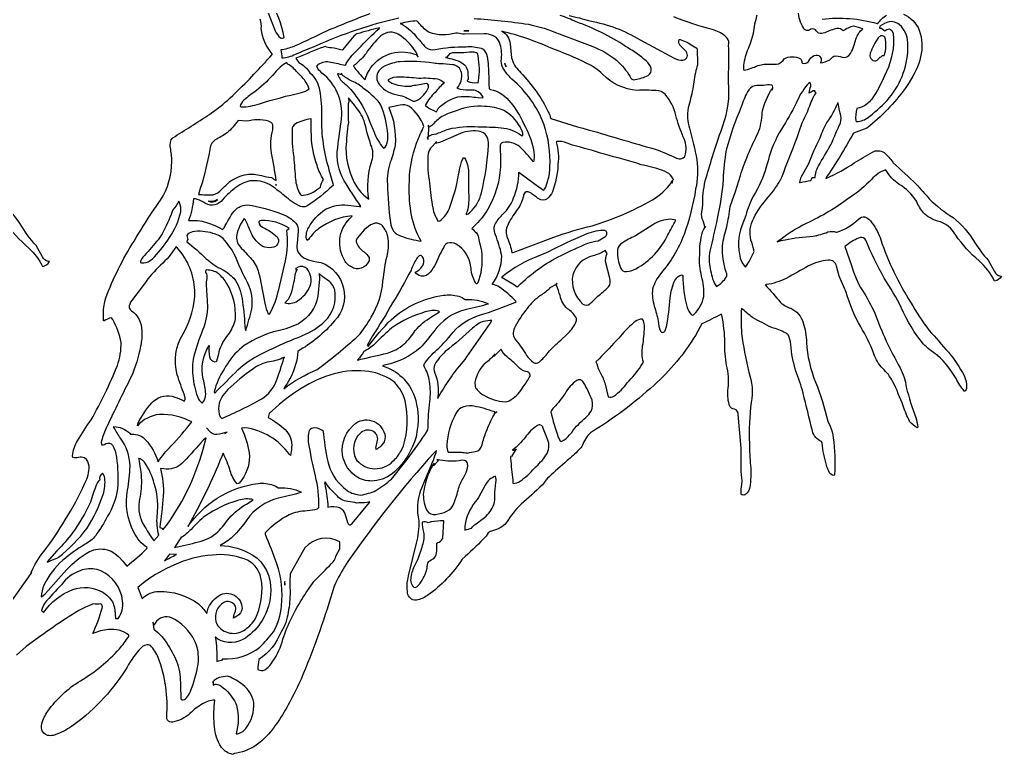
# Model space of a CAD drawing. Extents: x 0.8 to 44.8, y 1.2 to 29.5.
# Drawn here: x 22.09 to 42.13, y 1.2 to 16.2 of the extents above; entities that cross this region are included whole.
import ezdxf

# ---------------------------------------------------------------- set-up
doc = ezdxf.new("R2010")
doc.units = 0
doc.linetypes.add('0', pattern=[0])
doc.layers.add('1', color=7, linetype='0')

msp = doc.modelspace()

# ---------------------------------------------------------------- linework, layer by layer
at = {"layer": '1'}
for points in [[(27.306793, 15.972607, 0.133171), (27.411934, 15.826618, 0.25001), (27.490814, 15.835712, 0.097294), (27.187286, 16.597885, -0.078379), (26.938416, 17.164356), (26.910759, 17.145439, 0.233137), (26.895439, 16.833698, 0.0748), (27.074631, 16.497025, -0.066886), (27.207535, 16.212463)], [(30.343216, 9.126297, -0.271408), (30.363472, 9.196259, -0.056174), (30.64402, 9.495758, 0.031119), (30.90918, 9.784782), (30.940659, 9.819183, -0.145132), (31.474304, 10.165154, 0.018668), (32.200279, 10.427498), (32.226044, 10.447121, 0.04859), (31.883453, 10.740952, 0.093559), (31.742371, 10.792), (31.740181, 10.805496, 0.152511), (31.930092, 11.372795), (31.926582, 11.404541, 0.036303), (31.802483, 11.806549, -0.070581), (31.775665, 11.961075), (31.778847, 11.9823, -0.10724), (31.918587, 12.190781), (31.938393, 12.212891), (31.958336, 12.234962, 0.116988), (32.17202, 12.562897, 0.109731), (32.278641, 13.087139), (32.590729, 12.852032), (32.783089, 12.718475, 0.34437), (32.805939, 12.741833, 0.097492), (32.867607, 12.912994, 0.086542), (32.9132, 13.190544, 0.092585), (32.791817, 14.065033, 0.122245), (32.138939, 14.986465, -0.0739), (31.950653, 15.218849, -0.145729), (31.922493, 15.401314, 0.118885), (31.886864, 15.72963), (31.875587, 15.75214, 0.187633), (31.740265, 15.874882, 0.110219), (31.572441, 15.907631), (31.170639, 15.901672, -0.052811), (31.029625, 15.922821), (30.99398, 15.924648, -0.159239), (30.452736, 15.935715), (30.429855, 15.947369, -0.071066), (30.232162, 16.139969), (30.197067, 16.174534, 0.024404), (29.858322, 16.122116, -0.110698), (30.171608, 15.868015, 0.022641), (30.383347, 15.63176, 0.249692), (30.568985, 15.588863, -0.055564), (31.201698, 15.644848, -0.097218), (31.51194, 15.614483, -0.231611), (31.616425, 15.49292, -0.071855), (31.650208, 15.301487, -0.025279), (31.664497, 14.885323), (31.672493, 14.786266), (31.699844, 14.774376, -0.187332), (32.116013, 14.50145, -0.063781), (32.374786, 14.08205, -0.076296), (32.580208, 13.542526, -0.06324), (32.585312, 13.339542), (32.575714, 13.300201, 0.029356), (32.301468, 13.601536, 0.22774), (31.950333, 13.693985, 0.33095), (31.897049, 13.6115, -0.009467), (31.902679, 13.189198, -0.115898), (31.648354, 12.330185, -0.069322), (31.358917, 11.975677), (31.322327, 11.937386, 0.062284), (31.41584, 11.848877, -0.150535), (31.461334, 11.706924), (31.516319, 11.481316, -0.100622), (31.465355, 10.888458, -0.048923), (31.425774, 10.808464), (31.408401, 10.809753), (31.391144, 10.832169, -0.10565), (31.302277, 11.123032), (31.296997, 11.154549, 0.240126), (31.002419, 11.618629, 0.193832), (30.817749, 11.635925), (30.79081, 11.618668), (30.76432, 11.589264, 0.036323), (30.582069, 11.225121, -0.054201), (30.466919, 11.044434), (30.428192, 11.006569, -0.316044), (30.243927, 10.980095), (30.189217, 11.014206), (30.164261, 11.043724, 0.243022), (30.342224, 11.251701, 0.25526), (30.285812, 11.383057), (30.272064, 11.385887, 0.226227), (30.189842, 11.316833, 0.036546), (30.077759, 11.086143, -0.019789), (29.701256, 10.421783, -0.021601), (29.288857, 9.745667), (29.183334, 9.545532), (29.210907, 9.536964, -0.03979), (29.669014, 10.073227, -0.149342), (30.740379, 10.574982, -0.095456), (31.051544, 10.555756, -0.082822), (31.18203, 10.487854), (31.205284, 10.487244, -0.134387), (31.644127, 10.403915), (31.650505, 10.393181, -0.015255), (31.180283, 10.277939, 0.174742), (30.542549, 9.836067, -0.033931), (30.266502, 9.503975, -0.126857), (29.564995, 9.153793), (29.529228, 9.144257), (29.49353, 9.134453, -0.238725), (30.148674, 8.509087, -0.118348), (30.20536, 7.833275), (30.180809, 7.686211, -0.134541), (29.742027, 6.970558, -0.15623), (29.322441, 6.784554, -0.146576), (28.98864, 6.855446, -0.218943), (28.678383, 7.317589, -0.270464), (28.951759, 7.963928, -0.561815), (29.549133, 7.690628, -0.222078), (29.460487, 7.495338, -0.069024), (29.368698, 7.427719), (29.363266, 7.438721), (29.361794, 7.453064), (29.395676, 7.614288, 0.349546), (29.295891, 7.798149, 0.346355), (29.030563, 7.749382, 0.320249), (28.949104, 7.237038), (28.9729, 7.202225, 0.432123), (29.70829, 7.184967, 0.085254), (29.876083, 7.402245), (29.923622, 7.499023, 0.127156), (29.957817, 8.416496, 0.129323), (29.746101, 8.791092), (29.692505, 8.835762, 0.128005), (29.141571, 9.025703, 0.106161), (28.42205, 8.943382, 0.072335), (27.757156, 8.620461, 0.046891), (27.180305, 8.161339), (27.163071, 8.080833, -0.043643), (27.50972, 7.83387, -0.22586), (27.640457, 7.465767, -0.043998), (27.619476, 7.303116), (27.609528, 7.311569), (27.595779, 7.327003, 0.204576), (26.686241, 7.871094), (26.617546, 7.862694, -0.064905), (26.773361, 7.359619, -0.19148), (26.622856, 6.810593), (26.568909, 6.739998), (26.529198, 6.728485, -0.135076), (26.386971, 6.993965, 0.04221), (26.245476, 7.3489), (26.215408, 7.286163, -0.034319), (25.51973, 5.851997, -0.088686), (26.117744, 6.433159, -0.103286), (26.959908, 6.735512, -0.101399), (27.264481, 6.70153), (27.317184, 6.677032), (27.365295, 6.645332), (27.389702, 6.642838, -0.134608), (27.828705, 6.560158), (27.838058, 6.549652, -0.015971), (27.367599, 6.434296, 0.174745), (26.729095, 5.993332, -0.042721), (26.436325, 5.6455, -0.059761), (26.17997, 5.46946, -0.123153), (26.850624, 5.271507, -0.262046), (27.213364, 4.54718, -0.133383), (27.042206, 3.938988, -0.101919), (26.698837, 3.578323, -0.288088), (26.13636, 3.555534), (26.083916, 3.596214), (26.080711, 3.5933, -0.05194), (26.112312, 3.109741), (26.115372, 3.10009, -0.068375), (26.237213, 3.133141), (26.219048, 3.153748), (26.225266, 3.15435, 0.193258), (26.99366, 3.395607, 0.031884), (27.268005, 3.703766, 0.118249), (27.432663, 4.234894, 0.11263), (27.336639, 5.093407, 0.018849), (27.104935, 5.688301), (27.106079, 5.733459, -0.077473), (27.587288, 6.099442, -0.080941), (27.959595, 6.181427, 0.032165), (28.166893, 6.216354), (28.193024, 6.239311, 0.075904), (28.124542, 6.89064, -0.017717), (27.985771, 7.590332, -0.099262), (28.004509, 7.811104, -0.319779), (28.108246, 7.873566), (28.155396, 7.866104), (28.211983, 7.845612), (28.278709, 7.810898), (28.29332, 7.746231, 0.04934), (28.400223, 7.103653, 0.16054), (28.771797, 6.590645, 0.130491), (29.052589, 6.49691, 0.065458), (29.360054, 6.587402, 0.04355), (29.678719, 6.823906), (29.997772, 7.221848, 0.016767), (30.42408, 7.826065), (30.430481, 7.879501, -0.044935), (30.462769, 8.402809, 0.058988), (30.45723, 8.817146, 0.082671)], [(40.017487, 16.120155, 0.287563), (39.743813, 16.117767), (39.645149, 16.067081, 0.302903), (39.64904, 16.016758), (39.666779, 16.02951), (39.749031, 15.967842, -0.172996), (39.84507, 16.00919), (39.868889, 16.000637, -0.197533), (39.922638, 15.885612), (39.927795, 15.844315), (39.930489, 15.801052, -0.122794), (39.741325, 15.050976, -0.055543), (39.482277, 14.574917, -0.125258), (39.272102, 14.411079), (39.177437, 14.388363, 0.087548), (39.157135, 14.133118), (39.174194, 14.120144), (39.208687, 14.118145, 0.137342), (39.445038, 14.229305, 0.036952), (39.841789, 14.600422, 0.175043), (40.222832, 15.682838), (40.219154, 15.734482, 0.192565), (40.052299, 16.095387)], [(25.53775, 12.102348, -0.157876), (26.231773, 11.912895), (26.262199, 11.953583, -0.036816), (26.464577, 12.287167, -0.261045), (26.781815, 12.414032), (26.836952, 12.407547, -0.051897), (27.52951, 12.194893, -0.096284), (27.727966, 12.043083, -0.198012), (27.770782, 11.876175), (27.75573, 11.635643, 0.365111), (27.892242, 11.339783, 0.086223), (28.079842, 11.271591), (28.157883, 11.258133), (28.237526, 11.24234, -0.542512), (28.516602, 10.049835, -0.087255), (27.764313, 9.428978, -0.11089), (27.620934, 8.904427, -0.038133), (27.477966, 8.664406, -0.063727), (28.160652, 9.0588, 0.022611), (28.998535, 9.744606, 0.057203), (29.263321, 10.124077, 0.117067), (29.505554, 10.858925, -0.034621), (29.60463, 11.446709, 0.106898), (29.593483, 11.818947, 0.129737), (29.472, 12.010017, 0.276123), (29.289833, 12.028351), (29.252045, 12.010727, 0.127687), (28.959579, 11.695572), (28.955757, 11.662239, 0.170609), (29.121536, 11.458191, -0.082319), (29.219887, 11.347855, -0.243911), (29.211098, 11.258186, -0.453996), (28.859322, 11.15107, -0.16399), (28.703613, 11.317032, -0.355375), (28.871193, 12.178886), (28.875557, 12.196877, 0.129313), (28.195168, 11.935371, 0.07664), (27.985748, 11.71479), (27.957077, 11.689514), (27.94416, 11.72274, -0.183058), (27.988861, 11.955185, -0.124445), (28.330002, 12.327785, -0.144758), (28.786209, 12.414013), (29.023727, 12.387161), (29.055573, 12.386688, -0.011578), (28.712952, 12.912128, -0.160825), (28.580696, 13.586346, -0.004659), (28.658577, 14.184029, 0.260477), (28.258209, 15.109356, -0.098453), (28.151825, 15.241692), (28.166565, 15.266361, -0.242646), (28.405037, 15.33831, -0.020522), (28.698029, 15.274185), (28.72805, 15.26984), (28.745102, 15.282211), (28.75576, 15.305084, -0.070567), (29.006599, 15.605934, -0.027308), (29.433731, 16.025326), (29.433975, 16.033043, 0.011693), (28.972214, 15.907017), (28.948311, 15.896423, 0.023576), (28.681023, 15.581722), (28.667068, 15.572872, 0.089069), (28.452461, 15.620438, -0.053332), (28.325912, 15.650555), (28.294037, 15.640305, 0.011399), (27.747429, 15.418243), (27.724182, 15.403839), (27.786552, 15.324818, -0.132279), (28.011803, 15.115788, -0.169719), (28.211166, 14.758827, -0.055621), (28.247559, 14.214005, 0.077872), (28.403198, 13.133366), (28.482094, 12.857922), (28.485085, 12.817196, -0.046971), (27.949417, 12.393322, -0.208583), (27.823059, 12.38747, -0.070495), (27.497574, 12.601414, 0.034636), (27.189651, 12.831173, 0.160849), (26.789452, 12.906586, 0.120107), (26.471382, 12.750309, 0.058614), (26.200798, 12.488914, -0.37915), (25.840408, 12.472878, 0.074123), (25.675949, 12.541672), (25.634865, 12.541927, -0.067532)], [(30.220215, 15.431374, 0.130527), (30.161636, 15.565044, 0.102768), (29.829514, 15.892838, 0.330929), (29.463097, 15.86694, 0.063453), (29.159698, 15.510567, -0.057991), (28.940895, 15.282383), (28.90033, 15.255444, 0.055712), (29.140259, 14.975536, -0.363293), (29.955116, 15.535908, -0.074027), (30.179756, 15.485481)], [(31.258972, 15.970577, 0.019126), (31.152863, 15.971775, 0.041559)], [(35.608635, 13.364777, 0.274933), (35.683533, 13.456112, 0.164443), (35.634567, 13.806541, -0.049633), (35.486977, 14.243877, 0.109511), (35.264915, 14.675789, 0.194325), (35.084656, 14.752491, 0.017582), (34.69368, 14.75613, -0.182255), (33.985313, 15.08548, 0.0886), (33.668541, 15.306759, 0.020764), (32.935745, 15.619907, 0.042933), (31.931648, 15.963089, -0.251519), (32.100441, 15.706123), (32.128372, 15.421337, 0.129776), (32.290909, 15.144623), (32.317184, 15.114704, -0.07797), (32.880768, 14.317265, -0.031624), (32.932007, 14.178844, 0.013184), (33.805214, 13.923752, 0.004006), (35.043373, 13.559402, -0.033086), (35.494911, 13.373062, 0.138268)], [(39.446716, 15.459904, 0.681466), (39.61615, 15.389782, -0.083896), (39.703278, 15.466343, -0.144664), (39.73539, 15.464581), (39.766701, 15.558449, 0.054453), (39.767426, 15.798695), (39.758987, 15.824089, 0.571957), (39.633163, 15.845188), (39.617714, 15.828499, 0.07703), (39.453667, 15.512047)], [(31.238441, 15.105469), (31.246048, 14.97982), (31.224243, 14.953991), (31.229691, 14.946114), (31.24575, 14.934288, 0.125727), (31.405403, 14.914627), (31.447571, 14.911144), (31.457954, 14.944534, 0.076942), (31.447678, 15.461067), (31.43557, 15.510208), (31.4123, 15.522739, 0.130711), (31.220436, 15.52639, -0.02927), (30.948593, 15.522732, 0.075018), (30.861801, 15.50235), (30.799538, 15.429745, -0.046699), (30.781693, 15.425152, -0.075125), (31.118324, 15.31953, -0.248043)], [(26.696152, 14.582935, 0.112938), (26.59581, 14.462006), (26.58979, 14.434399), (26.611122, 14.418961, 0.089416), (26.981956, 14.483559, -0.022512), (27.842674, 14.710144, 0.088889), (27.998161, 14.788498, 0.094291), (27.856201, 15.026352, -0.040742), (27.673965, 15.215683, 0.09579), (27.556526, 15.291397), (27.540794, 15.32703, 0.102395), (27.29953, 15.11237, -0.035053), (26.923393, 14.75338, 0.019408)], [(30.66993, 15.296871, -0.039265), (30.534668, 15.312115, 0.048525), (29.856583, 15.340012, 0.088658), (29.546936, 15.25473), (29.490669, 15.219288), (29.446404, 15.180176, 0.337184), (29.408012, 14.909695), (29.435364, 14.86552, 0.190786), (29.820396, 14.661049, -0.034761), (29.964691, 14.619122, 0.045306), (30.121239, 14.535469, 0.195353), (30.191689, 14.548382, 0.17988), (30.431641, 14.815617, 0.265434), (30.409706, 14.898388), (30.392494, 14.893364, -0.011738), (30.101273, 14.847404, -0.265482), (30.043419, 14.833595, -0.102201), (29.688751, 14.895241, -0.122753), (29.615211, 14.95813), (29.621132, 14.980221, -0.154387), (29.836891, 15.035168, -0.013098), (30.233597, 15.005726, -0.049935), (30.620888, 14.988243, -0.133994), (30.74218, 14.92342), (30.75293, 14.902481, 0.059242), (30.568344, 14.713341, 0.072436), (30.370636, 14.462563), (30.37645, 14.449669, 0.111172), (30.545296, 14.342766), (30.589561, 14.319611), (30.601456, 14.334244), (30.616203, 14.360294), (30.635078, 14.386189, -0.171651), (31.100403, 14.633404, -0.045181), (31.447075, 14.607456), (31.540977, 14.602627), (31.551674, 14.618881), (31.521492, 14.66032, 0.250112), (31.300339, 14.761654, -0.060749), (31.088249, 14.772419), (31.050087, 14.784149), (31.020454, 14.801704, 0.218566), (31.107826, 15.120636, 0.325249), (30.923622, 15.27879, 0.033259)], [(31.99202, 15.308434, 0.114999), (32.020798, 15.232677)], [(29.321915, 13.904346, 0.072824), (29.513977, 13.576939), (29.546745, 13.593163), (29.571541, 13.629135, 0.120674), (29.602821, 13.863186, 0.085668), (29.458786, 14.45694), (29.440094, 14.489304, 0.068062), (29.110832, 14.796345, 0.073686), (28.871719, 14.944027, -0.0761), (28.672699, 15.074554, -0.095901), (28.657021, 15.105164), (28.650986, 15.075386, 0.095381), (28.582771, 15.095039), (28.579018, 15.090248), (28.581963, 15.069748, 0.126972), (28.718613, 14.895542, -0.07968), (28.952812, 14.636574, -0.078344), (29.239433, 14.108574)], [(36.800919, 13.020199, -0.04046), (37.160378, 13.876358, 0.0902), (37.245338, 14.302841, -0.10104), (37.454468, 14.793015), (37.444687, 14.759605, 0.2596), (37.460495, 14.845951), (37.452034, 14.854771), (37.440742, 14.861279, 0.110231), (37.274628, 14.856976, 0.02723), (37.095306, 14.850994, 0.2099), (36.944267, 14.72337, 0.041252), (36.820358, 14.417267, 0.039814), (36.513, 13.535831, 0.040055), (36.449516, 12.934032, -0.035448), (36.329788, 12.142197, -0.008742), (36.175926, 11.47287, 0.114568), (36.187904, 11.118462, 0.080402), (36.283699, 10.792114), (36.311768, 10.755783, 0.120156), (36.519684, 10.949539, 0.225628), (36.512794, 11.044075, -0.083307), (36.436676, 11.583961, -0.049893), (36.525124, 11.969383, 0.008945), (36.596016, 12.384407, -0.023869), (36.703667, 12.691227)], [(37.962608, 13.796684), (37.982979, 13.855526, -0.050622), (38.171104, 14.317028, -0.021979), (38.300903, 14.63728, -0.063579), (38.346779, 14.695316), (38.30928, 14.736202, 0.141913), (38.326126, 14.745632, -0.133687), (38.28466, 14.748871, -0.082673), (38.207825, 14.699074), (38.203705, 14.702145, -0.038482), (38.236359, 14.844112, 0.140758), (38.228409, 14.906231), (38.216827, 14.915558), (38.190552, 14.893795), (38.165039, 14.868675, 0.073651), (37.938774, 14.492741, -0.02778), (37.640434, 13.966595, 0.073846), (37.366531, 13.320549), (37.347122, 13.255875), (37.327507, 13.191147, -0.072159), (37.068909, 12.603001, 0.054011), (36.911491, 12.204399), (36.828316, 11.990036, 0.143035), (36.797531, 11.333031, 0.123488), (36.905777, 11.14753, 0.034095), (37.084518, 11.468132, -0.341883), (37.074432, 11.49807, 0.039595), (37.016449, 11.700394, -0.186208), (37.074402, 12.146561, -0.070666), (37.378555, 12.583775, 0.043399), (37.621521, 12.928261), (37.647324, 12.982128, -0.000814)], [(29.269333, 13.291096), (29.277176, 13.319981, 0.192787), (29.260544, 13.638805, -0.025301), (29.122475, 14.133179, 0.084974), (28.927917, 14.444466), (28.801216, 14.601482), (28.805649, 14.519512, 0.113557), (28.795357, 14.480118, 0.015052), (28.798309, 14.102509, 0.019937), (28.750145, 13.582756, 0.138817), (28.971527, 12.785755, 0.098408), (29.217751, 12.535877, -0.114798)], [(29.626053, 14.403439, -0.121019), (29.753052, 13.63781, -0.044239), (29.653496, 13.292309, 0.094619), (29.594536, 12.840515, 0.023523), (29.656525, 12.059532, 0.083484), (29.720726, 11.882896, 0.1552), (29.873711, 11.782127, 0.056543), (30.287949, 11.679512, -0.101257), (30.089432, 12.210304, -0.055549), (30.04277, 12.803913, -0.095045), (30.199524, 13.698318, -0.032909), (30.341728, 14.017254, 0.145001), (30.044907, 14.426109, 0.19856), (29.853584, 14.454224)], [(31.915817, 13.993015, -0.135352), (32.330025, 13.837055), (32.363144, 13.833408, 0.128991), (32.30629, 14.010994, 0.132056), (31.972755, 14.344982, 0.106346), (31.584679, 14.427864, 0.117623), (31.019974, 14.34584, 0.045384), (30.704552, 14.219711, 0.062286), (30.516243, 14.050831, -0.093267), (30.443604, 14.005756, -0.529315), (30.437675, 14.031574, 0.113839), (30.436714, 14.046185, 0.357965), (30.433777, 14.01189), (30.427414, 13.813068, 0.173472), (30.405907, 13.783455), (30.427567, 13.753178), (30.429596, 13.814583, -0.116775), (30.594925, 13.871288), (30.612961, 13.875656, -0.000055), (30.842094, 13.965939, -0.068406), (31.448761, 14.013256, -0.020435)], [(38.815048, 14.37669), (38.794487, 14.502468), (38.78772, 14.499901, -0.059127), (38.564674, 14.103535, 0.035828), (38.420486, 13.778851, 0.023602), (38.18544, 13.242928), (38.040886, 12.993809, 0.123246), (38.010773, 12.878353), (38.023712, 12.87318, -0.036119), (38.238007, 12.915398, -0.036371), (38.266235, 12.974545), (38.326332, 12.974541, -0.123391), (38.399529, 13.213089, -0.007845), (38.646461, 13.642902), (38.659004, 13.668808, -0.009667), (38.84375, 14.089607, 0.168229), (38.839485, 14.288292)], [(25.736877, 12.633446, 0.033165), (26.03788, 12.623806, 0.135902), (26.208382, 12.734501, 0.007659), (26.378441, 12.894199, -0.105235), (26.723473, 13.041489, -0.093375), (27.022598, 13.016045, 0.02235), (27.227852, 12.975281, -0.160066), (27.280678, 12.935013), (27.324181, 12.914654), (27.327507, 12.916622, 0.01254), (27.229477, 13.474277, -0.101248), (27.256866, 13.952847, 0.078503), (27.254921, 14.050518, 0.246554), (27.168442, 14.127674, 0.12143), (26.721413, 14.124508), (26.54628, 14.142021, -0.065237), (26.321152, 13.886856, -0.029231), (26.079002, 13.745316, 0.19482), (25.975929, 13.591202, -0.042567)], [(28.041222, 13.948719), (28.041389, 14.174351), (28.031204, 14.17585, 0.075961), (27.717316, 14.073055, 0.261348), (27.650208, 13.951942, 0.048011), (27.682594, 13.399136, -0.003066), (27.717812, 12.934799, 0.074446), (27.792885, 12.674496), (27.822914, 12.627155), (27.842361, 12.61092, 0.159655), (28.147293, 12.724644), (28.228661, 12.780167, -0.075853), (28.288925, 12.938324, -0.068941), (28.160004, 13.228378, -0.086155), (28.045303, 13.822048)], [(31.253487, 12.427074, -0.081911), (31.204941, 12.240875), (31.202057, 12.22187, 0.172205), (31.282982, 12.268436, 0.153797), (31.514473, 12.66172, 0.043962), (31.660667, 13.645351), (31.658783, 13.689182), (31.653824, 13.729122, 0.375794), (31.449608, 13.922241, 0.151443), (31.041199, 13.853989), (30.68235, 13.699612, -0.123118), (30.576401, 13.680168, 0.071557), (30.60051, 13.707878, 0.330914), (30.573875, 13.678707), (30.506638, 13.607388, 0.207275), (30.430168, 13.465714), (30.422005, 13.41087, 0.055482), (30.455612, 12.863991, 0.019752), (30.520287, 12.35648, 0.085716), (30.627777, 12.088722), (30.665283, 12.095695, 0.152391), (30.870872, 12.372185, 0.027724), (31.022324, 12.878174, -0.036438), (31.108818, 13.295158, -0.040324), (31.147751, 13.377392), (31.169228, 13.37714, -0.148863), (31.248962, 13.088242), (31.250351, 13.047119, 0.019243), (31.259323, 12.546761)], [(35.006264, 12.522945, 0.102535), (35.397575, 12.876377, 0.465003), (35.418427, 12.871498), (35.417343, 12.90921), (35.395599, 12.881329, -0.424598), (35.404999, 12.900448), (35.43428, 12.936035), (35.42984, 12.95351, 0.156204), (35.298981, 13.081299), (35.252174, 13.105202, 0.047256), (34.824181, 13.227844), (34.778343, 13.239151, 0.01058), (34.02507, 13.451694, 0.011134), (33.376694, 13.639019, 0.037811), (33.154335, 13.71307), (33.057388, 13.715275), (33.038902, 13.704746, -0.103805), (33.076881, 13.244949, -0.082641), (32.963341, 12.685856, -0.115505), (32.858841, 12.544147, -0.307538), (32.685471, 12.543102, -0.005996), (32.505127, 12.671444, 0.163485), (32.425041, 12.683521, 0.229951), (32.370598, 12.598751, -0.116089), (32.258484, 12.339073, 0.029036), (32.066628, 12.043076), (32.050728, 12.00779, 0.223839), (32.048218, 11.739891, -0.052158), (32.138268, 11.44371), (32.160324, 11.446495), (32.990463, 11.761612, -0.02531), (33.776611, 11.991959, 0.056768)], [(24.575874, 11.313271, 0.141329), (24.551865, 11.245644), (24.572243, 11.232895, 0.188696), (24.754295, 11.285271), (24.798546, 11.318352), (24.841805, 11.356987, 0.051619), (25.14547, 11.754959, 0.10082), (25.375847, 12.27774, 0.126403), (25.352646, 12.466431), (25.335434, 12.492264, -0.066544), (25.217232, 12.315765), (25.200821, 12.280174, -0.030384), (24.99585, 11.825218, -0.048682), (24.881683, 11.669846, -0.015831), (24.601982, 11.349533)], [(25.976898, 12.486042), (25.937248, 12.496124, 0.297025), (26.127892, 12.525921, -0.115356)], [(27.278755, 11.55722, -0.301477), (26.941193, 11.656456, -0.099559), (26.791222, 11.897461, 0.021701), (26.689751, 12.118851), (26.670258, 12.141556, 0.095209), (26.519516, 11.805458, 0.229665), (26.590256, 11.562981, 0.006629), (26.823494, 11.312897, -0.113126), (26.966965, 11.034172), (26.982399, 10.978638, -0.009628), (27.091553, 10.409798, 0.047092), (27.164673, 10.194016), (27.189346, 10.18821, 0.072715), (27.376785, 10.692101), (27.513603, 11.275192, 0.084922), (27.539223, 11.902275), (27.591988, 11.937416, 0.15443), (27.02021, 12.101814, 0.138912), (26.971794, 12.075844), (26.968002, 12.063484, 0.268396), (27.05809, 11.957924, -0.078444), (27.344589, 11.764473, -0.535127)], [(34.353592, 11.130966, 0.312004), (34.476921, 11.056778, 0.12035), (34.66507, 11.116112, 0.162779), (35.319855, 11.80761, 0.022374), (35.481262, 12.104393), (35.376183, 12.125374, 0.133623), (35.013893, 12.013046), (34.662163, 11.788231), (34.622658, 11.766556, 0.057459), (34.353073, 11.61544, 0.235887), (34.291382, 11.469131, 0.094353)], [(25.522423, 11.713547, 0.169803), (25.500481, 11.666107, -0.026739), (25.897949, 11.32003, 0.067042), (26.233284, 11.094841, -0.063022), (26.460381, 10.921715, -0.1269), (26.627579, 10.508362, -0.018835), (26.68634, 9.949432), (26.693626, 9.891914), (26.702789, 9.857582, 0.022526), (26.825607, 10.291565, 0.165453), (26.737961, 10.834938, -0.020227), (26.491821, 11.365776, 0.079124), (26.239601, 11.732315, 0.126763), (26.03257, 11.837936, 0.110764), (25.613815, 11.869423, 0.168495), (25.501831, 11.793884)], [(34.05011, 11.775063, 0.424959), (34.060944, 11.880486), (34.032951, 11.89328), (33.993942, 11.897087, 0.095677), (33.621071, 11.80542, 0.021694), (32.885742, 11.462074, -0.022252), (32.689926, 11.381989, 0.07389), (31.939117, 10.950928), (31.923523, 10.935356, -0.049733), (31.950348, 10.927826, -0.026699), (32.219513, 10.764923), (32.243088, 10.744217), (32.265488, 10.756386, -0.084798), (33.142113, 11.388489, -0.018804), (33.686127, 11.636391, -0.068074), (33.895164, 11.682236), (34.037376, 11.764839)], [(24.684441, 5.409302), (24.694229, 5.423882, -0.143259), (24.421684, 5.742256, -0.171815), (24.291626, 6.598679, 0.038567), (24.341629, 7.086884, 0.153206), (24.146294, 7.660004, -0.027874), (24.013809, 7.877594), (24.009628, 7.895485, -0.180262), (24.336502, 7.759148), (24.352638, 7.737274), (24.375755, 7.736839, -0.242692), (24.660126, 7.622307, -0.102775), (24.916496, 7.176811, -0.059432), (25.184265, 7.498589, 0.021548), (25.60099, 7.988747, 0.135555), (24.942902, 8.140129, 0.190602), (24.491287, 7.911125), (24.503304, 7.949539, -0.083311), (24.786819, 8.380104), (24.822868, 8.412987, -0.280966), (25.257416, 8.497726, -0.053493), (25.443207, 8.413643, 0.274562), (25.461372, 8.503822), (25.453583, 8.535606, -0.013186), (25.304634, 8.95298, -0.209247), (25.426529, 9.789406, 0.13685), (25.664322, 10.671516, 0.173395), (25.308228, 11.53862), (25.277657, 11.561188, -0.084688), (24.965256, 11.191391, 0.047271), (24.631645, 10.803818), (24.353416, 10.430222), (24.33474, 10.394974, 0.397374), (24.370216, 10.258583, -0.243222), (24.582634, 9.850876, -0.067159), (24.557907, 9.536903, -0.061927), (24.363281, 8.911682, 0.001047), (23.860359, 7.881645, 0.035998), (23.759682, 7.606285), (23.754089, 7.566727), (23.756721, 7.5383), (23.768333, 7.522018), (23.789658, 7.518898), (23.821457, 7.529999), (23.850449, 7.545532, -0.392246), (23.980171, 7.516006, -0.119045), (24.064644, 7.267708, -0.054724), (24.083641, 6.621933, -0.101672), (23.883209, 6.063484, -0.029222), (23.640373, 5.6688, -0.095001), (23.422501, 5.491165, 0.037339), (22.967484, 5.166084, 0.094443), (22.584785, 4.660728, 0.097395), (22.527931, 4.416245), (22.564522, 4.438278), (22.616829, 4.489532), (23.047623, 4.970688, -0.088784), (23.514008, 5.34285, -0.175492), (23.874802, 5.379921), (23.95433, 5.348862), (24.034065, 5.301025), (24.113831, 5.235184), (24.19355, 5.150101), (24.273064, 5.04451, 0.032692)], [(33.724716, 10.398125, 0.015888), (33.889359, 10.554733, 0.040813), (34.109329, 10.744698, 0.271119), (34.134018, 10.920906), (34.057655, 11.236328, -0.18471), (34.080444, 11.425789), (34.038605, 11.488533, -0.123447), (33.850578, 11.397026), (33.821411, 11.388382), (33.792534, 11.379921, 0.270693), (33.379166, 10.991692, 0.259541), (33.587051, 10.394875, 0.341946)], [(25.956055, 9.546692, 0.069906), (25.963943, 9.315315, 0.275738), (26.075684, 9.21376, 0.253043), (26.111, 9.238335, 0.075481), (26.158592, 9.426003, -0.098592), (26.347206, 9.769806, 0.080979), (26.488617, 10.053757), (26.495964, 10.096703, 0.144393), (26.319061, 10.811691, 0.066041), (26.146027, 11.017807, 0.147001), (25.906174, 11.090347, 0.590259), (25.887604, 11.034325, 0.019743), (25.912224, 10.986206, -0.035839), (25.897514, 10.848663), (25.896294, 10.814758, 0.009788), (25.92363, 10.374298, -0.095572), (25.823387, 9.865067, 0.029501), (25.641876, 9.328949, 0.095492), (25.632088, 8.878807, 0.086472), (25.739937, 8.455307, 0.111392), (25.81353, 8.373611, 0.215352), (25.88649, 8.562965, 0.057248), (25.835258, 8.863747, -0.203229)], [(27.725014, 11.091072, -0.134499), (27.753677, 11.108002, 0.111669), (27.707176, 10.981964, -0.038978), (27.613388, 10.571915, -0.127126), (27.500305, 10.421944, 0.241776), (27.758789, 10.46106, 0.157654), (28.020767, 10.765373, 0.242529), (27.955421, 11.112511, 0.31488), (27.773369, 11.146317), (27.725609, 11.123322, 0.274427)], [(26.095985, 8.727707, 0.043514), (26.062035, 8.595139), (26.069824, 8.576462, 0.004303), (26.54435, 9.054108, -0.072595), (26.983116, 9.357506, -0.028257), (27.863983, 9.749664, 0.083433), (28.321159, 10.043663, 0.252808), (28.520607, 10.682411, 0.190127), (28.364723, 10.889381, -0.062122), (28.204536, 11.016075), (28.210045, 10.910912), (28.176689, 10.554375, -0.212537), (27.782555, 9.99334, -0.060617), (27.3647, 9.850441, 0.087225), (26.674072, 9.546883, 0.097549), (26.327766, 9.172478, 0.060616)], [(33.261108, 9.775513, 0.08183), (33.438271, 10.007004), (33.453979, 10.056999), (33.453285, 10.101517), (33.441956, 10.13002, 0.082776), (33.275269, 10.299843, -0.182381), (33.120895, 10.566948, 0.037012), (33.044632, 10.774658), (33.042572, 10.798103), (33.060303, 10.810036, 0.810478), (33.040062, 10.796669), (32.913498, 10.724388, -0.086497), (32.717789, 10.567596, 0.083955), (32.450066, 10.30452, 0.048972), (32.200645, 9.93792), (32.187698, 9.90757, 0.30784), (32.220428, 9.655182, -0.041149), (32.437523, 9.346817, 0.085262), (32.576981, 9.202118, 0.294361), (32.692245, 9.211418, 0.074228), (32.874542, 9.407883, -0.028135), (33.138641, 9.657257)], [(28.987434, 9.253777), (28.988701, 9.25029, -0.005516), (29.521049, 9.375664), (29.565071, 9.388115, 0.117788), (29.941055, 9.579681, 0.038193), (30.165558, 9.853668, -0.090688), (30.498863, 10.134155), (30.661369, 10.23848), (30.647339, 10.252869, 0.128703), (30.364731, 10.233185, 0.078367), (29.687515, 9.911003, 0.021715), (29.333496, 9.574448, -0.070364), (29.114548, 9.427467, -0.061328)], [(30.623825, 8.502289), (30.621391, 8.472107), (30.634117, 8.483353, -0.053355), (31.143654, 9.216576), (31.181473, 9.265862), (31.218651, 9.315804), (31.691322, 9.996368), (31.726639, 10.058411, 0.027557), (31.559944, 10.040634, 0.11976), (31.334793, 9.902863, -0.014582), (30.777603, 9.423363, 0.067588), (30.563721, 9.163673, 0.232746), (30.562561, 8.986153, -0.134049)], [(34.806282, 9.542747, 0.032044), (34.843796, 9.927269, 0.049818), (34.826859, 10.060188), (34.801682, 10.086761, 0.164732), (34.655815, 10.036728), (34.617752, 10.009186, 0.04204), (34.31842, 9.699654, -0.006254), (33.917885, 9.279121), (33.848427, 9.215706), (33.873573, 9.173317, 0.090971), (33.941628, 8.99707, -0.02353), (34.033592, 8.785828), (34.10524, 8.500946, 0.237768), (34.21595, 8.517052, 0.086943), (34.49337, 8.78727, 0.040928), (34.771759, 9.124199), (34.82048, 9.211304, -0.107106)], [(31.562378, 8.535591, 0.117098), (31.998657, 8.401146, 0.184087), (32.125443, 8.444389, 0.106572), (32.370476, 8.70668, 0.036638), (32.507133, 8.921127, 0.443738), (32.447998, 9.014534), (32.419945, 9.020531, -0.180811), (32.255234, 9.121704, 0.040335), (32.038155, 9.315826, -0.088993), (31.915703, 9.471832), (31.76825, 9.325424), (31.789856, 9.378952, -0.07622), (31.60881, 9.199547, 0.181504), (31.383171, 8.797897, 0.104081), (31.397125, 8.688179, 0.13999)], [(26.268341, 8.569466), (26.238205, 8.528564, 0.267796), (26.182564, 8.091675), (26.213715, 8.060059, 0.022951), (27.029541, 8.458405, 0.165253), (27.33197, 8.83474, 0.010134), (27.483643, 9.289574), (27.497551, 9.313904, -0.099242), (27.18821, 9.21785, 0.109877), (26.846069, 9.06543, 0.039909), (26.337189, 8.647766)], [(33.752762, 8.208183, 0.208258), (33.772522, 8.430405, 0.050119), (33.598297, 8.795479), (33.582481, 8.814476, 0.419965), (33.459427, 8.832466, 0.121216), (33.225761, 8.572411, -0.05265), (32.992775, 8.28627, 0.085819), (32.934662, 8.198151, 0.039617), (33.084229, 7.679459), (33.120438, 7.602722), (33.144188, 7.58902, 0.126322), (33.327278, 7.73925), (33.358315, 7.775864, -0.065559), (33.649323, 8.082047, 0.067865)], [(31.775543, 8.161789, 0.271672), (31.786964, 8.193947, 0.035883), (31.359573, 8.311546), (31.327469, 8.314728, 0.142218), (31.102982, 8.276779, 0.152483), (30.994316, 8.159569, 0.110443), (30.806725, 7.512947, 0.108649), (30.838974, 7.373703, -0.005472), (31.106651, 7.372894, 0.054948), (31.22583, 7.358109), (31.23806, 7.354134, -0.072606), (31.388336, 7.382683, 0.30451), (31.53006, 7.524849, -0.055354), (31.615097, 7.788101, -0.043108), (31.772377, 8.136604, -0.059311), (31.826477, 8.195953, -0.018838)], [(32.833069, 7.309456, 0.269524), (32.863182, 7.634804), (32.771568, 7.872925, 0.530833), (32.658249, 7.914764, 0.106104), (32.405968, 7.66893, -0.059386), (32.155365, 7.419624), (32.149567, 7.410553, 0.227585), (32.226387, 7.442734), (32.128075, 7.285355, 0.723534), (32.110085, 7.274422), (32.108009, 7.25946), (32.107574, 7.240372, -0.002188), (32.154182, 6.797768), (32.153572, 6.752052), (32.162003, 6.73497, 0.165324), (32.304276, 6.779068, 0.057308), (32.600273, 7.046555, 0.056054)], [(25.831245, 7.430573), (25.892342, 7.665482), (25.83828, 7.621384, -0.013573), (25.43457, 7.176895), (25.396538, 7.142487, -0.242218), (25.031227, 7.031662), (24.960335, 7.041138, -0.086146), (25.018501, 6.482132, -0.020284), (24.946854, 5.832428), (25.011169, 5.812279), (25.014313, 5.785095, 0.097706)], [(24.576714, 6.79673, -0.040775), (24.52639, 6.36232, 0.168946), (24.621841, 5.884819, 0.023781), (24.817535, 5.574257), (24.829384, 5.563583), (24.92894, 5.678978, -0.087299), (24.896698, 6.072601), (24.898758, 6.120628), (24.900909, 6.16877, 0.104024), (24.835838, 6.73069, 0.08826), (24.635857, 7.166878, 0.10063), (24.546646, 7.236038), (24.515358, 7.244164, -0.03054)], [(31.200882, 6.957092, 0.154253), (31.231613, 7.141243, 0.256411), (31.166565, 7.204193), (31.123337, 7.209785), (31.091156, 7.20031), (31.057526, 7.193054, -0.088968), (30.607956, 7.221428), (30.641373, 7.199791), (30.535873, 7.094269), (30.551437, 7.148552), (30.528816, 7.118393, 0.109617), (30.328224, 6.506721, 0.114413), (30.408249, 6.172638, 0.302303), (30.58049, 6.102539, 0.0715), (30.810234, 6.164658, 0.174052), (30.953033, 6.323555, 0.037943), (31.046951, 6.63147, -0.049131), (31.156868, 6.86264)], [(22.850235, 5.358917), (22.649673, 5.132355), (22.654716, 5.130013, 0.010411), (22.866951, 5.216873), (22.882256, 5.226669, 0.061965), (23.466179, 5.822342, 0.055597), (23.793114, 6.508575, 0.103862), (23.826431, 6.842651, 0.104406), (23.78418, 6.937149), (23.772842, 6.938751, 0.293591), (23.722031, 6.803062), (23.720879, 6.798561, 0.139459), (23.650742, 6.699234, 0.010106), (23.533607, 6.354256, -0.047857), (23.168999, 5.723282, -0.023325)], [(31.788338, 6.482468, -0.033422), (31.811493, 6.751595, 0.075898), (31.805237, 6.87986, 0.18933), (31.590454, 6.701668), (31.451981, 6.446877), (31.425987, 6.40731, 0.118901), (31.188026, 5.939888, 0.056118), (31.176476, 5.780823, -0.036295), (31.321304, 5.820564), (31.319702, 5.828323, -0.163378), (31.347755, 5.864845, 0.000204), (31.580521, 6.040382, 0.124201), (31.76944, 6.304771, 0.075687)], [(29.232384, 6.344185), (29.237396, 6.355568, -0.053883), (29.012779, 6.337563), (28.974625, 6.328529, 0.076996), (28.789589, 6.362831, -0.197173), (28.551109, 6.499626, -0.066466), (28.325935, 6.763092), (28.311722, 6.742882), (28.317535, 6.72287, -0.019953), (28.376472, 6.315659), (28.377899, 6.250099, -0.163582), (28.620972, 6.240761, -0.195935), (28.724548, 6.119385), (28.78125, 5.933411), (28.793907, 5.909569, 0.532446), (28.856979, 5.901711), (28.877975, 5.919426)], [(25.741211, 5.541183, 0.126933), (26.137085, 5.74556, 0.029204), (26.365974, 6.028084, -0.083977), (26.716606, 6.310463), (26.855743, 6.400314), (26.819405, 6.412155, 0.119309), (26.52124, 6.380852, 0.071885), (25.883751, 6.074989, 0.034233), (25.58667, 5.794846, -0.050949), (25.37635, 5.621376), (25.245796, 5.42585, 0.007528)], [(30.746414, 5.969177, 0.041568), (30.486549, 5.948364), (30.444809, 5.939507), (30.427849, 5.932358, 0.134521), (30.305573, 5.944702, 0.078483), (30.333069, 5.740364, -0.135945), (30.306976, 5.464775, -0.05941), (30.129005, 5.009918, 0.090475), (30.070122, 4.759933, 0.131821), (30.107849, 4.640762), (30.134674, 4.616356), (30.163612, 4.611504), (30.193893, 4.623192), (30.224792, 4.648415), (30.255531, 4.684158, 0.083707), (30.409355, 5.00222, -0.126212), (30.434967, 5.138557, -0.048775), (30.542801, 5.201019, 0.20778), (30.601601, 5.358574), (30.602631, 5.513023), (30.623299, 5.527992, 0.197113), (30.720703, 5.600113), (30.72509, 5.614395), (30.748055, 5.969177)], [(28.455818, 5.100433), (28.48558, 5.136238, 0.165265), (28.541313, 5.249054), (28.62529, 5.396011), (28.621597, 5.54084, 0.35994), (27.912163, 5.418129), (27.882179, 5.374748), (27.608429, 4.889961), (27.607437, 4.828873, 0.017725), (27.608704, 4.525711, -0.051673), (27.568596, 4.108391, -0.120111), (27.425186, 3.705345, -0.148457), (26.973778, 3.138275, 0.061689), (26.951897, 2.937149, 0.304238), (27.090652, 2.930618, 0.112223), (27.222984, 3.053612, 0.092048), (27.444618, 3.49688, -0.06883), (27.848152, 4.364777, -0.02163), (28.096741, 4.735542, 0.003035)], [(26.160889, 4.448975, -0.582972), (26.627686, 4.181046, -0.2416), (26.524246, 4.023796), (26.456169, 3.986565), (26.452499, 3.994507, -0.080638), (26.49707, 4.127167, 0.385506), (26.423843, 4.298355, 0.350125), (26.21096, 4.273178, 0.334205), (26.112167, 3.858307, 0.436468), (26.69622, 3.756203, 0.107275), (26.901291, 3.977142, 0.126761), (27.033203, 4.693375), (27.025406, 4.74881), (27.014183, 4.802429, 0.265939), (26.672829, 5.191856, 0.115018), (26.027061, 5.272614, 0.088331), (25.235832, 5.068031, 0.055722), (24.650757, 4.732582), (24.502289, 4.608742), (24.588287, 4.387909), (24.604263, 4.394524, -0.187384), (24.930145, 4.529625, -0.168775), (25.737465, 4.274704, -0.080969), (25.905991, 4.079224, -0.208735)], [(25.150078, 5.292595), (25.0439, 5.154587, -0.025451), (25.28978, 5.281555)], [(24.19046, 4.337982, 0.258637), (23.742546, 4.953011), (23.669739, 4.977974, 0.155361), (23.322395, 4.952171, 0.147044), (22.947121, 4.673515, 0.022961), (22.596985, 4.284279, 0.086768), (22.533913, 4.14225), (22.575027, 4.101128, -0.142275), (23.171051, 4.56942, -0.214726), (23.784744, 4.513367, -0.119039), (23.982407, 4.314941, -0.105744), (24.036995, 4.058586), (24.04438, 3.976746, 0.099916), (24.099968, 3.977417, 0.191726)], [(27.502884, 4.660362, 0.051968), (27.503464, 4.730537, 0.342408), (27.498741, 4.695999)], [(25.699379, 3.435036, 0.169413), (25.255127, 3.959839), (25.198601, 3.985672, 0.375961), (24.853683, 3.882774), (24.83844, 3.859512), (24.824928, 3.835205, 0.064129), (24.804741, 3.905884), (24.825287, 3.762291, -0.09966), (25.120644, 3.427528, -0.048945), (25.309799, 3.055412, -0.076552), (25.369164, 2.613815), (25.379379, 2.33477), (25.399452, 2.316559, 0.243862), (25.494408, 2.35791, 0.079486), (25.570503, 2.476997, 0.056261), (25.732239, 3.048683, 0.101318)], [(26.707588, 1.733063, 0.182748), (26.865974, 2.265175, 0.189152), (26.645325, 2.62133, 0.085128), (26.349724, 2.79435), (26.322411, 2.800568, -0.023977), (26.160797, 2.771439, 0.123273), (26.027901, 2.679962, -0.794865), (26.035454, 2.669685), (26.035439, 2.615135, -0.285253), (26.133194, 2.632233), (26.164795, 2.619606), (26.19735, 2.601128, -0.118593), (26.499138, 2.244469), (26.513641, 2.205711, -0.14263), (26.505028, 1.621094, 0.215977)]]:
    msp.add_lwpolyline(points, format="xyb", close=True, dxfattribs=at)
for points in [[(40.131889, 16.311539, -0.193187), (40.452759, 15.982891), (40.492188, 15.849804), (40.508759, 15.715), (40.504639, 15.579357, -0.099091), (40.32518, 15.045856), (40.250511, 14.919117), (40.168312, 14.79678, -0.067306), (39.386246, 13.987305), (39.113045, 13.881893, -0.018391), (38.545074, 12.958984), (38.563606, 12.964497, 0.045413), (39.127022, 13.27673, -0.007773), (39.495369, 13.49733, -0.254322), (39.735954, 13.489265, -0.06069), (39.910927, 13.287994), (39.922188, 13.275517, -0.007325), (40.391861, 12.843243, 0.004727), (40.664932, 12.537575, 0.059669), (41.142448, 12.158997, -0.095978), (41.593903, 11.639954, 0.041781), (41.860588, 11.290184), (41.989731, 11.060646, 0.222129), (42.11058, 10.963837), (42.129333, 10.963509, -0.271999), (41.989639, 10.864677, 0.101514), (41.673225, 11.275398, -0.058013), (41.198204, 11.798599, 0.208489), (40.828949, 12.088547, -0.129189), (40.538628, 12.255791, -0.062619), (40.394424, 12.491299, 0.132399), (40.042755, 12.836941, -0.105293), (39.776627, 13.121262), (39.761452, 13.132858, 0.12189), (39.476318, 12.937759, -0.061162), (39.04631, 12.578671, -0.054838), (38.144371, 12.037498, 0.045268), (37.625435, 11.715424), (37.552696, 11.66539, -0.040833), (37.713234, 11.705482, -0.033231), (38.287651, 11.781731, 0.052907), (38.589966, 11.865204, -0.142692), (38.757095, 11.863548), (38.773277, 11.86335, 0.125581), (39.212288, 12.130341, -0.194627), (39.342545, 12.174171, -0.157711), (39.487633, 12.053192, -0.085369), (39.667908, 11.703094, 0.055765), (40.275368, 10.429863, 0.026155), (40.65789, 9.85334, 0.000922), (41.047043, 9.414963, -0.052328), (41.369476, 8.936104, -0.117444), (41.418701, 8.692368, -0.104977), (41.389015, 8.615242), (41.373138, 8.619583, -0.073503), (41.205612, 8.874115, 0.071504), (40.83432, 9.340599), (40.815498, 9.355843, -0.048048), (40.537109, 9.579208, -0.07042), (40.085655, 10.321297, 0.034683), (39.739929, 10.920296, -0.025877), (39.359612, 11.699646, 0.329696), (39.250336, 11.751801, 0.095536), (38.980881, 11.600571), (38.932533, 11.570671), (39.071335, 11.182587, 0.075963), (39.291824, 10.673248, -0.034454), (39.544678, 10.209389, 0.041318), (40.063568, 9.090973, -0.081317), (40.189034, 8.696266, 0.02634), (40.380455, 8.077454, -0.034281), (40.426537, 7.885223), (40.411804, 7.871506, -0.108795), (40.255737, 7.999153, -0.037487), (40.127487, 8.318573, 0.015317), (39.916901, 8.809731, 0.074801), (39.706703, 9.081779, -0.113418), (39.526543, 9.380775, 0.04499), (39.258461, 9.930542, -0.063812), (38.96376, 10.634163), (38.814804, 10.965813), (38.766457, 11.168686, 0.383833), (38.594887, 11.2883, 0.110812), (38.193985, 11.171974, 0.006105), (37.737877, 10.918152, -0.077593), (37.327652, 10.790451), (37.309189, 10.783699, -0.019999), (37.62072, 10.42646, 0.095407), (37.828285, 10.307716, -0.23141), (38.08226, 10.013313, -0.072026), (38.15107, 9.612587, 0.082615), (38.33493, 8.802315, -0.034513), (38.587944, 8.002747), (38.636841, 7.905731, -0.061904), (38.696472, 7.665977, -0.056444), (38.722969, 6.91494), (38.715416, 6.893707, -0.26149), (38.606323, 6.982727, -0.06692), (38.558983, 7.105431, -0.046675), (38.47065, 7.555664), (38.45929, 7.5896, -0.248522), (38.272194, 7.805923, -0.003281), (38.083076, 8.579216, 0.026974), (37.935959, 9.024597, -0.066314), (37.831902, 9.571266, 0.084695), (37.774429, 9.766518, 0.10058), (37.725525, 9.807983, 0.035797), (37.442116, 9.915421, -0.018309), (37.050323, 10.121536, -0.034643), (36.8265, 10.311157), (36.823357, 10.303314, 0.028188), (36.825066, 9.796036, 0.019171), (36.966087, 9.029549), (36.972618, 9.006546, -0.143359), (37.019737, 8.387657, 0.036294), (36.985687, 7.548714, 0.030488), (37.01017, 7.099686, -0.056736), (36.992973, 6.647614, -0.170674), (36.913048, 6.512344, -0.220455), (36.823555, 6.502884), (36.816681, 6.514748, -0.081738), (36.834175, 6.714592, 0.050114), (36.816956, 6.976089), (36.819977, 7.453346), (36.759666, 8.140419, 0.307931), (36.682831, 8.252754, -0.338684), (36.579208, 8.324265), (36.571503, 8.343582, -0.091393), (36.552399, 8.677666, 0.089975), (36.521317, 9.147728, -0.056706), (36.484978, 9.610306, 0.049334), (36.421013, 10.169762), (36.406052, 10.190826, -0.03372), (36.015137, 9.992455), (35.97818, 9.928619), (35.884583, 9.755569, -0.073911), (35.0392, 8.742188, -0.048474), (33.739716, 7.767609, 0.116114), (33.579391, 7.514946, -0.101139), (33.504181, 7.418793, -0.032959), (33.263077, 7.20002, -0.008437), (32.888832, 6.864906, 0.055454), (32.797318, 6.75032), (32.77977, 6.729401), (32.758804, 6.70623, -0.016319), (32.323921, 6.307564, 0.072093), (32.023109, 5.927681, -0.154062), (31.742386, 5.768463, 0.069446), (31.653465, 5.724937, -0.087267), (31.55825, 5.602005, -0.015559), (31.12439, 5.190514, -0.091965), (30.414299, 4.446297, -0.09576), (30.188393, 4.351334), (30.14592, 4.3507, -0.334651), (30.003845, 4.525589, -0.088442), (30.011192, 4.766251), (30.026413, 4.84967), (30.190605, 5.513184, 0.062627), (30.243416, 5.97319, -0.146699), (30.280251, 6.594986, -0.017681), (30.497887, 7.116165, 0.028964), (30.600594, 7.40329), (30.547737, 7.357475, 0.034267), (28.789177, 5.137238, 0.028785), (28.542076, 4.711716), (28.501472, 4.616852, -0.027788), (27.878845, 2.848335, -0.03431), (27.451752, 2.008224, -0.031519), (27.199837, 1.657494, -0.048144), (26.970009, 1.431038, -0.131323), (26.513306, 1.231262), (26.471199, 1.219749), (26.436485, 1.204681, -0.1906), (26.211296, 1.345276), (26.172951, 1.402443, -0.110424), (26.062103, 1.819389, -0.052758), (26.071541, 2.309799, 0.138722), (25.818153, 2.233528, 0.064092), (25.564278, 2.039932, -0.138459), (25.209213, 1.861679, -0.225225), (25.104683, 1.90168, -0.18881), (25.090401, 1.966316, 0.111649), (24.916985, 3.179138, 0.091347), (24.756508, 3.424957, 0.228116), (24.6828, 3.437057, 0.182676), (24.527489, 3.340691, 0.041791), (24.248573, 2.932091, -0.102071), (23.107483, 1.74678, -0.070012), (22.772232, 1.592178, -0.104931), (22.656929, 1.590919), (22.606407, 1.61776, -0.328425), (22.541298, 1.822411, -0.111341), (22.666412, 2.086258, -0.106077), (23.332977, 2.708557, 0.074156), (24.124031, 3.355385, 0.032223), (24.317352, 3.612938), (24.316605, 3.639122, 0.207191), (23.903732, 3.750824, 0.077108), (23.583961, 3.671486, 0.033769), (23.775574, 4.189919, 0.239199), (23.748619, 4.274979, -0.066583), (23.593063, 4.275276), (23.571953, 4.269081, 0.054016), (23.036736, 3.976791, 0.014386), (22.220703, 3.403564), (22.020378, 3.231438, -0.023844)], [(29.235664, 16.319271, 0.007011), (28.354836, 15.96669, -0.00835), (27.713554, 15.662716, -0.044698), (27.4561, 15.582592), (27.418571, 15.580204, -0.093199), (27.439857, 15.420902, 0.122647), (27.720825, 15.495174, -0.003803), (28.136795, 15.665554, -0.049909), (29.827217, 16.235168, -0.070259)], [(31.365845, 16.222889, -0.017791), (32.473114, 16.106464, -0.049057), (33.102158, 15.907597), (33.787209, 15.649403), (33.839645, 15.62727, -0.091917), (34.32534, 15.320934, -0.078031), (34.565918, 15.002842, 0.34108), (34.651077, 14.977345, 0.06817), (34.918472, 15.058708, 0.288538), (34.982048, 15.202526, 0.139514), (34.877777, 15.356388, 0.043733), (34.495949, 15.628086), (34.459297, 15.653759, 0.059558), (33.449928, 16.153416, 0.033823), (33.125847, 16.281876, -0.104644)], [(33.30706, 16.280872, -0.029532), (33.727676, 16.172024, -0.092676), (34.755516, 15.786667), (35.452621, 15.414669, 0.12062), (35.629524, 15.369385, 0.567968), (35.695183, 15.547638, -0.005862), (35.565926, 15.680008, -0.245354), (35.54866, 15.792728), (35.571243, 15.791592, -0.094062), (35.82888, 15.666641), (35.911659, 15.615631), (35.922012, 15.60416), (35.921135, 15.592915), (35.92804, 15.307503, -0.069256), (35.892326, 15.162468, 0.029028), (35.830627, 14.784325, -0.014203), (35.736946, 14.395939, 0.12495), (35.760368, 13.981464, -0.028763), (35.912437, 13.335247, -0.088277), (35.888634, 12.74358, -0.045803), (35.651688, 11.812386, -0.085252), (35.17495, 11.020737, 0.091131), (35.008987, 10.699814, 0.109852), (35.044395, 10.352051, -0.016421), (35.124512, 10.048721, 0.08291), (35.167534, 9.843475, 0.66025), (35.26403, 9.854652, 0.066941), (35.293274, 9.932091, 0.030129), (35.36779, 10.521675, -0.075716), (35.46389, 10.874146, -0.127467), (35.564514, 10.979179), (35.6063, 10.99437), (35.62796, 10.975868, 0.066419), (35.715736, 10.326019, 0.082719), (35.794067, 10.179863, 0.419023), (35.854706, 10.185585, 0.157841), (36.052223, 10.54969, 0.087827), (36.01004, 10.963394, -0.079187), (35.970703, 11.390022, -0.068199), (36.027809, 11.867966, -0.12655), (36.095718, 11.975212), (36.076447, 11.958031, 0.071499), (36.022232, 12.133461, -0.128996), (36.023247, 12.315083, 0.051173), (36.035553, 12.52322, -0.072406), (36.120361, 13.030277, -0.016323), (36.444023, 14.030975, 0.111139), (36.560181, 14.930428), (36.55925, 14.959332, 0.000797), (36.567711, 15.600857), (36.561668, 15.670357, 0.266555), (36.52948, 15.822117), (36.514076, 15.842327, 0.12227), (36.266388, 15.98209), (36.228584, 15.994682, -0.028936), (35.442802, 16.256104, 0.018588)], [(37.138794, 16.291122, 0.034023), (37.059242, 15.914139, -0.043527), (36.940804, 15.559742, 0.065999), (36.863251, 15.228001), (36.863792, 15.184757), (36.875465, 15.165165, 0.045122), (37.160492, 15.26112, -0.117547), (37.414429, 15.289307, 0.075972), (37.58271, 15.300385, 0.103001), (37.698486, 15.396156, -0.195602), (37.857063, 15.440495, -0.168293), (38.028275, 15.39994, -0.251383), (38.055725, 15.325764), (38.069244, 15.309475, 0.408915), (38.213112, 15.38129, -0.223721), (38.351166, 15.476639, -0.59912), (38.436668, 15.327415), (38.436584, 15.319263, 0.11058), (38.627357, 15.381924, -0.057211), (38.710129, 15.453053, -0.157379), (38.877441, 15.433998, 0.356348), (39.049438, 15.508564, 0.08927), (39.119225, 15.666264, -0.06434), (39.219521, 15.927345, -0.103408), (39.302811, 16.010387, -0.042017), (39.12001, 16.068142), (39.111839, 16.068336, 0.079555), (38.899849, 15.970413, 0.281835), (38.778496, 16.016354, 0.066094), (38.524773, 15.932575, -0.149185), (38.396515, 15.922497, -0.048581), (38.334862, 15.991184, 0.359), (38.209541, 15.986431, -0.446882), (38.090263, 16.029049, -0.134077), (37.984276, 16.371681, 0.015551)], [(38.472435, 16.206875, -0.103581), (39.593834, 16.118843), (39.607445, 16.122555, -0.098669), (39.787079, 16.29105, -0.112703)], [(20.225632, 1.952133, 0.003081), (22.338425, 4.918861), (22.323059, 4.91555, -0.077775), (22.588593, 5.350304, 0.029283), (23.015663, 5.988976, 0.044589), (23.417351, 6.740829, 0.136924), (23.505463, 7.086273, 0.196585), (23.41468, 7.25383, 0.198513), (23.291443, 7.261444, -0.107409), (23.17244, 7.263031), (23.168327, 7.295059, -0.126456), (23.268219, 7.603127, -0.011681), (23.54837, 8.035118, 0.034477), (24.082726, 9.138832, 0.093446), (24.157593, 9.613258, 0.084986), (23.990288, 10.076912), (23.960716, 10.116264, 0.058998), (23.810158, 10.050911), (23.80085, 10.055443, -0.124189), (23.900917, 10.667198, -0.045029), (24.509811, 11.818314, -0.023837), (24.932533, 12.467438), (24.962631, 12.51395, 0.146135), (25.193573, 13.306019, 0.047473), (25.165436, 13.585152), (25.162926, 13.613613), (25.161911, 13.639378, -0.30321), (25.259659, 13.816509, 0.005828), (26.007813, 14.293903), (26.071503, 14.341843, 0.038309), (26.487411, 14.700668, 0.021761), (27.239754, 15.485455), (27.244713, 15.502792, -0.156724), (27.018814, 16.015469, 0.105897), (27.000839, 16.2061, 0.038658)], [(21.774055, 12.078697, 0.057248), (22.276924, 11.537586, -0.091322), (22.554527, 11.16177, 0.272016), (22.694237, 11.260595), (22.675476, 11.260923, -0.222228), (22.554626, 11.357733), (22.425491, 11.587278, -0.050523), (22.097885, 12.034977, 0.079925), (21.707336, 12.456083, -0.081347)], [(26.277916, 7.754272), (26.324287, 7.782722, -0.030355), (26.113441, 7.73233, -0.231165), (25.968765, 7.794006), (25.900215, 7.870499)]]:
    msp.add_lwpolyline(points, format="xyb", dxfattribs=at)
msp.add_lwpolyline([(27.310791, 12.83297), (27.331352, 12.821548), (27.310791, 12.83297)], dxfattribs=at)

doc.saveas('drawing.dxf')
